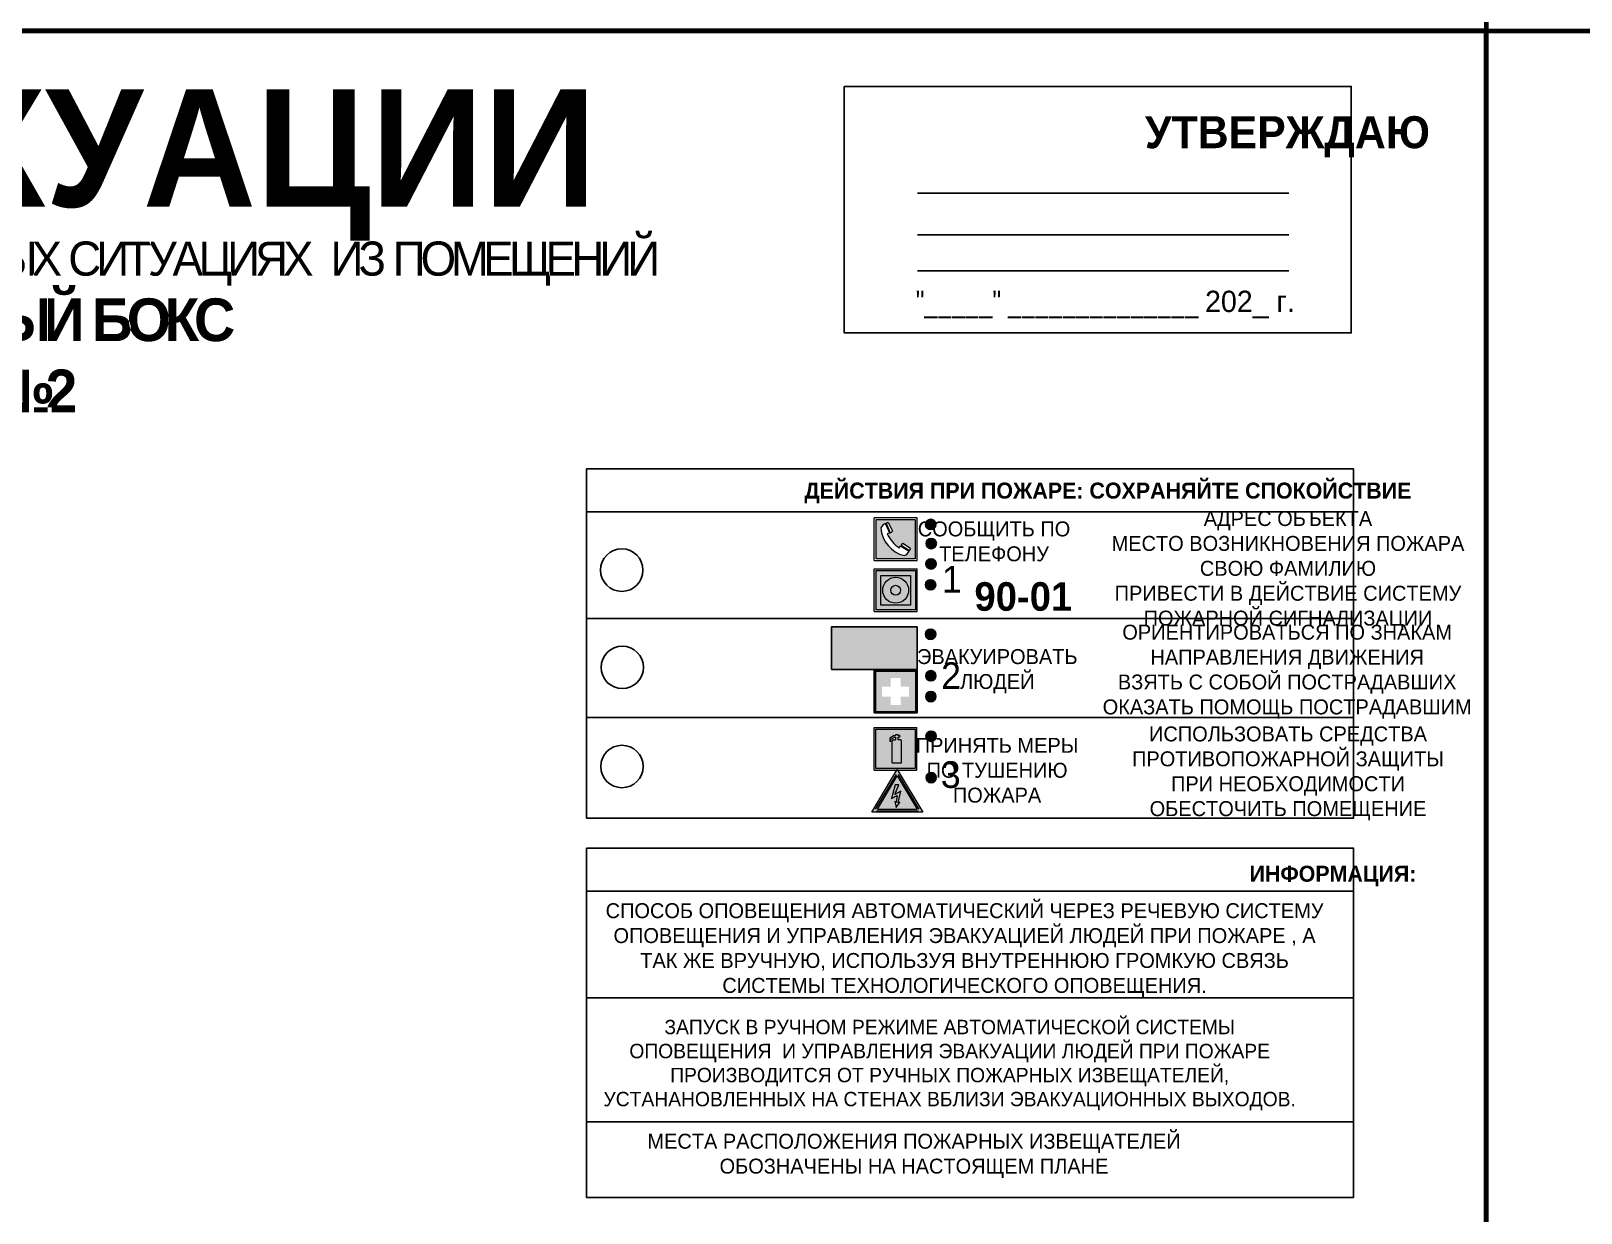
# Model space of a CAD drawing. Header units: millimetres. Extents: x 13810 to 67229, y 12374 to 21950.
# Drawn here: x 34635.7 to 34926.2, y 19261.5 to 19483 of the extents above; entities that cross this region are included whole.
import ezdxf

# ---------------------------------------------------------------- set-up
doc = ezdxf.new("R2010")
doc.units = ezdxf.units.MM
doc.styles.add('обычный', font='arial.ttf')

# ---------------------------------------------------------------- blocks, each defined once
blk = doc.blocks.new('A$C3E6D3DDE')
at = {"lineweight": 5}
h = blk.add_hatch(color=40, dxfattribs=at)
h.paths.add_polyline_path([(24.1, 1.45), (16.46, -11.35), (31.74, -11.35)])
h.paths.add_polyline_path([(24.09, -0.46), (30.03, -10.41), (18.14, -10.41)], flags=16)
h.paths.add_polyline_path([(24.54, -3.08), (23.41, -6.02), (25.13, -5.01), (24.33, -8.5), (24.82, -8.27), (23.79, -9.86), (23.4, -8.04), (23.8, -8.43), (24.04, -6.29), (22.39, -7.25), (23.44, -3.08)], flags=0)
h = blk.add_hatch(color=256, dxfattribs=at)
h.paths.add_polyline_path([(24.37, 0.03, 0.567511), (23.82, 0.03), (17.59, -10.4, 0.582454), (17.86, -10.88), (30.32, -10.88, 0.582149), (30.6, -10.4)])
h.paths.add_polyline_path([(24.09, -0.46), (18.14, -10.41), (30.03, -10.41)], flags=16)
h.paths.add_polyline_path([(24.54, -3.08), (23.41, -6.02), (25.13, -5.01), (24.33, -8.5), (24.82, -8.27), (23.79, -9.86), (23.4, -8.04), (23.8, -8.43), (24.04, -6.29), (22.39, -7.25), (23.44, -3.08)], flags=0)
h = blk.add_hatch(color=40, dxfattribs=at)
h.paths.add_polyline_path([(24.09, -0.46), (18.14, -10.41), (30.03, -10.41)])
h.paths.add_polyline_path([(24.82, -8.27), (23.79, -9.86), (23.4, -8.04), (23.8, -8.43), (24.04, -6.29), (22.39, -7.25), (23.44, -3.08), (24.54, -3.08), (23.41, -6.02), (25.13, -5.01), (24.33, -8.5)], flags=16)
at = {"color": 40, "lineweight": 5}
for p, q in [((16.46, -11.35), (24.1, 1.45)), ((24.1, 1.45), (31.74, -11.35))]:
    blk.add_line(p, q, dxfattribs=at)
at = {"lineweight": 5}
for p, q in [((17.59, -10.4), (23.82, 0.03)), ((24.37, 0.03), (30.6, -10.4)), ((18.14, -10.41), (24.09, -0.46)), ((23.44, -3.08), (22.39, -7.25)), ((23.41, -6.02), (24.54, -3.08)), ((24.54, -3.08), (23.44, -3.08)), ((24.09, -0.46), (30.03, -10.41)), ((22.39, -7.25), (24.04, -6.29)), ((23.8, -8.43), (23.4, -8.04)), ((23.4, -8.04), (23.79, -9.86)), ((25.13, -5.01), (23.41, -6.02)), ((23.79, -9.86), (24.82, -8.27)), ((24.04, -6.29), (23.8, -8.43)), ((24.33, -8.5), (25.13, -5.01)), ((24.82, -8.27), (24.33, -8.5)), ((17.86, -10.88), (30.32, -10.88)), ((18.14, -10.41), (30.03, -10.41))]:
    blk.add_line(p, q, dxfattribs=at)
at = {"color": 50, "lineweight": 5}
blk.add_line((31.74, -11.35), (16.46, -11.35), dxfattribs=at)
blk = doc.blocks.new('A$C456E1F9C')
at = {"lineweight": 5}
h = blk.add_hatch(color=242, dxfattribs=at)
h.paths.add_polyline_path([(0.51, -1.47), (0.51, -13.26), (12.29, -13.26), (12.29, -1.47)])
h.paths.add_polyline_path([(5.42, -4.95, -0.254479), (4.78, -5.4), (3.52, -2.53, -0.209735), (4.23, -2.4)], flags=16)
h.paths.add_polyline_path([(8.53, -8.6), (10.87, -10.17), (10.54, -10.76), (8.03, -9.13, -0.192251)], flags=16)
h.paths.add_polyline_path([(4.61, -5.49, 0.005518), (3.87, -5.72, 0.128647), (7.49, -10.01, 0.00809), (7.83, -9.33), (10.47, -10.97, -0.16736), (8.99, -12.25, -0.327862), (1.95, -3.95, -0.166952), (3.36, -2.62)], flags=16)
at = {"color": 242, "lineweight": 5}
for p, q in [((0, -13.77), (0, -0.97)), ((12.8, -0.97), (0, -0.97)), ((4.61, -5.49), (3.36, -2.62)), ((3.52, -2.53), (4.78, -5.4)), ((4.23, -2.4), (5.42, -4.95)), ((12.8, -13.77), (12.8, -0.97)), ((8.03, -9.13), (10.54, -10.76)), ((10.81, -10.12), (8.53, -8.6)), ((0, -13.77), (12.8, -13.77)), ((7.83, -9.33), (10.47, -10.97)), ((10.54, -10.76), (10.8, -10.3)), ((10.8, -10.3), (10.81, -10.12))]:
    blk.add_line(p, q, dxfattribs=at)
blk.add_lwpolyline([(0.51, -1.47), (12.29, -1.47), (12.29, -13.26), (0.51, -13.26)], close=True, dxfattribs=at)
for centre, radius, start, end in [((4.59, -5.34), 2.99, 114.2845, 152.1974), ((11.12, -3.31), 9.19, 183.9915, 256.6009), ((4.02, -3.27), 0.891, 76.3284, 123.7092), ((14.98, -39.1), 35.17, 107.1487, 108.4135), ((13.86, -0.94), 11.08, 205.5536, 234.8762), ((4.68, -4.59), 0.824, 276.9621, 334.0723), ((8.94, -9.5), 0.989, 114.4092, 157.9388), ((-13.31, 0.8), 23.44, 332.5487, 334.4027), ((7.87, -9.46), 3, 291.9291, 329.9329)]:
    blk.add_arc(centre, radius, start, end, dxfattribs=at)
blk = doc.blocks.new('A$C54414219')
at = {"true_color": 0xffffff}
h = blk.add_hatch(color=7, dxfattribs=at)
h.paths.add_polyline_path([(2.39, -9.45), (2.39, -18.3), (11.23, -18.3), (11.23, -9.45)], flags=0)
h.paths.add_polyline_path([(10.71, -13.87, -1), (2.92, -13.87, -1)], flags=0)
h.paths.add_polyline_path([(8.3, -13.87, -1), (5.33, -13.87, -1)], flags=0)
h.paths.add_polyline_path([(0.41, -7.47), (0.41, -20.27), (13.21, -20.27), (13.21, -7.47)])
h.paths.add_polyline_path([(0.92, -19.77), (12.71, -19.77), (12.71, -7.98), (0.92, -7.98)], flags=16)
h.paths.add_polyline_path([(11.23, -9.45), (11.23, -18.3), (2.39, -18.3), (2.39, -9.45)], flags=0)
at = {"lineweight": 5}
h = blk.add_hatch(color=242, dxfattribs=at)
h.paths.add_polyline_path([(12.71, -7.98), (0.92, -7.98), (0.92, -19.77), (12.71, -19.77)])
h.paths.add_polyline_path([(11.23, -18.3), (2.39, -18.3), (2.39, -9.45), (11.23, -9.45)], flags=16)
h.paths.add_polyline_path([(10.71, -13.87, -1), (2.92, -13.87, -1)], flags=0)
h.paths.add_polyline_path([(8.3, -13.87, -1), (5.33, -13.87, -1)], flags=0)
at = {"true_color": 0xffffff}
h = blk.add_hatch(color=7, dxfattribs=at)
h.paths.add_polyline_path([(2.39, -9.45), (2.39, -18.3), (11.23, -18.3), (11.23, -9.45)])
h.paths.add_polyline_path([(10.71, -13.87, -1), (2.92, -13.87, -1)], flags=16)
h.paths.add_polyline_path([(8.3, -13.87, -1), (5.33, -13.87, -1)], flags=0)
at = {"lineweight": 5}
h = blk.add_hatch(color=242, dxfattribs=at)
h.paths.add_polyline_path([(2.92, -13.87, 1), (10.71, -13.87, 1)])
h.paths.add_polyline_path([(8.3, -13.87, -1), (5.33, -13.87, -1)], flags=16)
at = {"color": 242, "lineweight": 5}
for p, q in [((0.41, -20.27), (0.41, -7.47)), ((0.41, -7.47), (13.21, -7.47)), ((0.41, -7.47), (13.21, -7.47)), ((13.21, -20.27), (13.21, -7.47)), ((0.41, -20.27), (13.21, -20.27))]:
    blk.add_line(p, q, dxfattribs=at)
for points in [[(0.92, -7.98), (12.71, -7.98), (12.71, -19.77), (0.92, -19.77)], [(2.39, -9.45), (11.23, -9.45), (11.23, -18.3), (2.39, -18.3)]]:
    blk.add_lwpolyline(points, close=True, dxfattribs=at)
for radius in [3.89, 1.49]:
    blk.add_circle((6.81, -13.87), radius, dxfattribs=at)
blk = doc.blocks.new('A$C32E8229D')
at = {"true_color": 0xffffff}
blk.add_hatch(color=7, dxfattribs=at).paths.add_polyline_path([(0, 0), (0, -8), (16, -8), (16, 0)])
h = blk.add_hatch(color=126)
h.paths.add_polyline_path([(0.2, -0.2), (15.8, -0.2), (15.8, -7.8), (0.2, -7.8)])
h.paths.add_polyline_path([(13.49, -2.05), (12.08, -2.05), (11.37, -2.63, 0.162397), (11.29, -2.84), (11.29, -3.63), (10.35, -3.63), (10.35, -4.05), (11.68, -4.05), (11.68, -3.48), (12.26, -4.28), (11.29, -5.1), (11.29, -6.78), (11.85, -6.78), (11.85, -5.44), (12.8, -4.64), (12.8, -5.94), (14.46, -5.94), (14.46, -5.39), (13.45, -5.39), (13.45, -3.97), (12.46, -2.59), (13.15, -2.59), (13.69, -3.34), (14.18, -3)], flags=16)
h.paths.add_polyline_path([(10.74, -1.82, 1), (11.8, -1.82, 1)], flags=16)
h.paths.add_polyline_path([(9.39, -3.59), (5.99, -3.59), (6.56, -3.03), (5.91, -3.03), (5.1, -3.83), (5.91, -4.64), (6.56, -4.64), (5.99, -4.09), (9.39, -4.09)], flags=16)
h.paths.add_polyline_path([(4.29, -1.08), (1.72, -1.08), (1.72, -6.6), (4.29, -6.6)], flags=16)
at = {"color": 126}
blk.add_lwpolyline([(16, -8), (0, -8), (0, 0), (16, 0)], close=True, dxfattribs=at)
blk = doc.blocks.new('A$C18900ED3')
h = blk.add_hatch(color=126)
h.paths.add_polyline_path([(-0.18, -0.18), (-7.02, -0.18), (-7.02, -7.02), (-0.18, -7.02)])
h.paths.add_polyline_path([(-5.89, -4.46), (-5.89, -2.77), (-4.46, -2.77), (-4.46, -1.31), (-2.77, -1.31), (-2.77, -2.77), (-1.33, -2.77), (-1.33, -4.46), (-2.77, -4.46), (-2.77, -5.89), (-4.46, -5.89), (-4.46, -4.46)], flags=16)
at = {"color": 126}
for p, q in [((-7.2, 0), (-7.2, -7.2)), ((0, 0), (-7.2, 0)), ((0, -7.2), (0, 0)), ((-7.02, -7.02), (-7.02, -0.18)), ((-7.02, -0.18), (-0.18, -0.18)), ((-0.18, -0.18), (-0.18, -7.02)), ((-7.2, -7.2), (0, -7.2)), ((-0.18, -7.02), (-7.02, -7.02))]:
    blk.add_line(p, q, dxfattribs=at)
blk = doc.blocks.new('A$C3AD82952')
at = {"true_color": 0xf5f5ff}
h = blk.add_hatch(color=7, dxfattribs=at)
h.dxf.hatch_style = 1
h.paths.add_polyline_path([(8.21, 8.73, 0.414214), (7.89, 9.05), (7.22, 9.05), (7.22, 9.92), (7.59, 9.92, 1), (7.57, 10.36), (7.22, 10.36), (7.22, 10.6), (6.43, 10.6), (6.43, 10.36), (6.01, 10.36), (4.74, 9.59), (4.74, 8.69), (4.98, 8.73), (4.98, 9.26), (6.12, 9.91), (6.43, 9.91), (6.43, 9.05), (5.76, 9.05, 0.414214), (5.44, 8.73), (5.44, 2.2), (8.21, 2.2)], flags=0)
h.paths.add_polyline_path([(12.8, 12.8), (0, 12.8), (0, 0), (12.8, 0)])
h.paths.add_polyline_path([(0.51, 12.29), (12.29, 12.29), (12.29, 0.51), (0.51, 0.51)], flags=16)
h.paths.add_polyline_path([(4.74, 9.59), (6.01, 10.36), (6.43, 10.36), (6.43, 10.6), (7.22, 10.6), (7.22, 10.36), (7.59, 10.36, -0.94586), (7.59, 9.92), (7.22, 9.92), (7.22, 9.05), (7.89, 9.05, -0.414214), (8.21, 8.73), (8.21, 2.2), (5.44, 2.2), (5.44, 8.73, -0.414214), (5.76, 9.05), (6.43, 9.05), (6.43, 9.91), (6.12, 9.91), (4.98, 9.26), (4.98, 8.73), (4.74, 8.69)], flags=0)
h = blk.add_hatch(color=242)
h.dxf.hatch_style = 1
h.paths.add_polyline_path([(12.29, 12.29), (0.51, 12.29), (0.51, 0.51), (12.29, 0.51)])
h.paths.add_polyline_path([(4.74, 8.69), (4.74, 9.59), (6.01, 10.36), (6.43, 10.36), (6.43, 10.6), (7.22, 10.6), (7.22, 10.36), (7.59, 10.36, -0.94586), (7.59, 9.92), (7.22, 9.92), (7.22, 9.05), (7.89, 9.05, -0.414214), (8.21, 8.73), (8.21, 2.2), (5.44, 2.2), (5.44, 8.73, -0.414214), (5.76, 9.05), (6.43, 9.05), (6.43, 9.91), (6.12, 9.91), (4.98, 9.26), (4.98, 8.73)], flags=16)
h = blk.add_hatch(color=7, dxfattribs=at)
h.dxf.hatch_style = 1
h.paths.add_polyline_path([(8.21, 8.73, 0.414214), (7.89, 9.05), (7.22, 9.05), (7.22, 9.92), (7.59, 9.92, 1), (7.57, 10.36), (7.22, 10.36), (7.22, 10.6), (6.43, 10.6), (6.43, 10.36), (6.01, 10.36), (4.74, 9.59), (4.74, 8.69), (4.98, 8.73), (4.98, 9.26), (6.12, 9.91), (6.43, 9.91), (6.43, 9.05), (5.76, 9.05, 0.414214), (5.44, 8.73), (5.44, 2.2), (8.21, 2.2)])
at = {"color": 242, "lineweight": 5}
for p, q in [((0, 0), (0, 12.8)), ((0, 12.8), (12.8, 12.8)), ((6.01, 10.36), (4.74, 9.59)), ((4.74, 9.59), (4.74, 8.69)), ((4.98, 9.26), (6.12, 9.91)), ((6.01, 10.36), (6.43, 10.36)), ((6.12, 9.91), (6.43, 9.91)), ((7.22, 10.6), (6.43, 10.6)), ((6.43, 10.6), (6.43, 10.36)), ((6.43, 9.91), (6.43, 9.05)), ((7.22, 10.36), (7.22, 10.6)), ((7.59, 10.36), (7.22, 10.36)), ((7.22, 9.05), (7.22, 9.92)), ((7.59, 9.92), (7.22, 9.92)), ((12.8, 0), (12.8, 12.8)), ((4.74, 8.69), (4.98, 8.73)), ((4.98, 8.73), (4.98, 9.26)), ((5.44, 2.2), (5.44, 8.73)), ((5.76, 9.05), (6.43, 9.05)), ((7.89, 9.05), (7.22, 9.05)), ((8.21, 2.2), (8.21, 8.73)), ((0, 0), (12.8, 0)), ((5.44, 2.2), (8.21, 2.2))]:
    blk.add_line(p, q, dxfattribs=at)
blk.add_lwpolyline([(0.51, 12.29), (12.29, 12.29), (12.29, 0.51), (0.51, 0.51)], close=True, dxfattribs=at)
for centre, radius, start, end in [((7.58, 10.14), 0.223, 273.1875, 86.8125), ((5.76, 8.73), 0.32, 90, 180), ((7.89, 8.73), 0.32, 0, 90)]:
    blk.add_arc(centre, radius, start, end, dxfattribs=at)

msp = doc.modelspace()

# ---------------------------------------------------------------- hatches: boundary and pattern name
at = {"lineweight": 0}
h = msp.add_hatch(color=256, dxfattribs=at)
h.dxf.hatch_style = 1
h.paths.add_polyline_path([(34803.32, 19390.51, 1), (34805.25, 19390.51, 1)])
h = msp.add_hatch(color=256, dxfattribs=at)
h.dxf.hatch_style = 1
h.paths.add_polyline_path([(34803.43, 19386.93, 1), (34805.36, 19386.93, 1)])
h = msp.add_hatch(color=256, dxfattribs=at)
h.dxf.hatch_style = 1
h.paths.add_polyline_path([(34803.39, 19383.12, 1), (34805.32, 19383.12, 1)])
h = msp.add_hatch(color=256, dxfattribs=at)
h.dxf.hatch_style = 1
h.paths.add_polyline_path([(34803.31, 19379.19, 1), (34805.24, 19379.19, 1)])
h = msp.add_hatch(color=256, dxfattribs=at)
h.dxf.hatch_style = 1
h.paths.add_polyline_path([(34803.32, 19369.92, 1), (34805.25, 19369.92, 1)])
h = msp.add_hatch(color=256, dxfattribs=at)
h.dxf.hatch_style = 1
h.paths.add_polyline_path([(34803.36, 19362.14, 1), (34805.29, 19362.14, 1)])
h = msp.add_hatch(color=256, dxfattribs=at)
h.dxf.hatch_style = 1
h.paths.add_polyline_path([(34803.35, 19358.24, 1), (34805.28, 19358.24, 1)])
h = msp.add_hatch(color=256, dxfattribs=at)
h.dxf.hatch_style = 1
h.paths.add_polyline_path([(34803.41, 19350.82, 1), (34805.34, 19350.82, 1)])
h = msp.add_hatch(color=256, dxfattribs=at)
h.dxf.hatch_style = 1
h.paths.add_polyline_path([(34803.41, 19343.05, 1), (34805.35, 19343.05, 1)])

# ---------------------------------------------------------------- linework, layer by layer
at = {"color": 2, "lineweight": 100}
for points in [[(34308.39, 19878), (34908.39, 19878), (34908.39, 19483), (34308.39, 19483)], [(34308.39, 19483), (34908.39, 19483), (34908.39, 19088), (34308.39, 19088)], [(34908.39, 19483), (35508.39, 19483), (35508.39, 19088), (34908.39, 19088)]]:
    msp.add_lwpolyline(points, close=True, dxfattribs=at)
for points in [[(34788.1, 19472.62), (34883.11, 19472.62), (34883.11, 19426.42), (34788.1, 19426.42)], [(34739.78, 19392.87), (34883.54, 19392.87), (34883.54, 19400.92), (34739.78, 19400.92)], [(34739.78, 19392.87), (34883.54, 19392.87), (34883.54, 19335.47), (34739.78, 19335.47)]]:
    msp.add_lwpolyline(points, close=True)
for points in [[(34801.85, 19452.58), (34871.38, 19452.58)], [(34801.85, 19444.82), (34871.38, 19444.82)], [(34801.85, 19438.03), (34871.38, 19438.03)], [(34798.19, 19372.87), (34739.78, 19372.87), (34883.54, 19372.87)], [(34798.19, 19354.3), (34739.78, 19354.3), (34883.54, 19354.3)]]:
    msp.add_lwpolyline(points)
at = {"color": 0}
msp.add_lwpolyline([(34739.78, 19329.81), (34883.54, 19329.81), (34883.54, 19264.36), (34739.78, 19264.36)], close=True, dxfattribs=at)
for points in [[(34739.78, 19321.76), (34883.54, 19321.76)], [(34739.78, 19301.76), (34883.54, 19301.76)], [(34739.78, 19278.51), (34883.54, 19278.51)]]:
    msp.add_lwpolyline(points, dxfattribs=at)
for centre, radius in [((34804.29, 19390.51), 0.966), ((34804.39, 19386.93), 0.966), ((34746.4, 19381.95), 3.98), ((34804.35, 19383.12), 0.966), ((34804.27, 19379.19), 0.966), ((34804.28, 19369.92), 0.966), ((34746.5, 19363.72), 3.98), ((34804.32, 19362.14), 0.966), ((34804.32, 19358.24), 0.966), ((34804.37, 19350.82), 0.966), ((34746.44, 19345.14), 3.98), ((34804.38, 19343.05), 0.966)]:
    msp.add_circle(centre, radius)

# ---------------------------------------------------------------- block references
for name, p, xscale, yscale, zscale in [('A$C456E1F9C', (34793.73, 19392.33), 0.625, 0.625, 0.625), ('A$C54414219', (34793.47, 19386.84), 0.625, 0.625, 0.625), ('A$C18900ED3', (34801.73, 19363.2), 1.111111111007631, 1.111111111007631, 1.111111111007631), ('A$C3AD82952', (34793.68, 19344.46), 0.625, 0.625, 0.625), ('A$C3E6D3DDE', (34782.97, 19343.65), 0.625, 0.625, 0.625)]:
    msp.add_blockref(name, p, dxfattribs=dict(xscale=xscale, yscale=yscale, zscale=zscale))
at = {"xscale": -1}
msp.add_blockref('A$C32E8229D', (34801.73, 19371.34), dxfattribs=at)

# ---------------------------------------------------------------- texts
at = {"lineweight": 0, "style": 'обычный'}
for s, insert, char_height, width, attachment_point in [('{\\fProxima Nova Rg|b1|i0|c204|p2;ПЛАН ЭВАКУАЦИИ}', (34464.51, 19472.06), 22, 493.8901, 1), ('\\pi-18,l18,t18;{\\fProxima Nova Rg|b1|i0|c204|p2;УТВЕРЖДАЮ\\H1.1997x; }', (34871.14, 19463.16), 6, 126.6484, 5), ('{\\fArial Narrow|b0|i0|c204|p34;"_____" ______________ \\fProxima Nova Rg|b0|i0|c204|p2;202_ г. }', (34837.01, 19431.74), 4, 78.6503, 5), ('{\\fProxima Nova Rg|b1|i0|c204|p2;ДЕЙСТВИЯ ПРИ ПОЖАРЕ: СОХРАНЯЙТЕ СПОКОЙСТВИЕ\\H1.6644x; }', (34837.49, 19396.42), 3, 175.1736, 5), ('{\\fProxima Nova Rg|b0|i0|c204|p2;СООБЩИТЬ ПО \\PТЕЛЕФОНУ}', (34816.16, 19387.32), 2.8, 126.6484, 5), ('\\pi-8.4,l8.4,t8.4;{\\fProxima Nova Rg|b0|i0|c204|p2;АДРЕС ОБЪЕКТА\\PМЕСТО ВОЗНИКНОВЕНИЯ ПОЖАРА \\PСВОЮ ФАМИЛИЮ\\PПРИВЕСТИ В ДЕЙСТВИЕ СИСТЕМУ \\PПОЖАРНОЙ СИГНАЛИЗАЦИИ}', (34871.24, 19381.88), 2.8, 126.6484, 5), ('{\\fProxima Nova Rg|b0|i0|c204|p2;1\\H1.1667x; }', (34808.26, 19380.25), 5, 126.6484, 5), ('{\\fProxima Nova Rg|b1|i0|c204|p2;\\H1.0714x;90-01\\fProxima Nova Rg|b0|i0|c204|p2;\\H0.93331x; \\H1.3449x; }', (34821.65, 19376.97), 5, 126.6484, 5), ('\\pi-8.4,l8.4,t8.4;{\\fProxima Nova Rg|b0|i0|c204|p2;ОРИЕНТИРОВАТЬСЯ ПО ЗНАКАМ \\PНАПРАВЛЕНИЯ ДВИЖЕНИЯ\\PВЗЯТЬ С СОБОЙ ПОСТРАДАВШИХ\\PОКАЗАТЬ ПОМОЩЬ ПОСТРАДАВШИМ}', (34871.09, 19362.91), 2.8, 126.6484, 5), ('{\\fProxima Nova Rg|b0|i0|c204|p2;ЭВАКУИРОВАТЬ \\PЛЮДЕЙ}', (34816.77, 19363), 2.8, 126.6484, 5), ('{\\fProxima Nova Rg|b0|i0|c204|p2;2\\H1.1967x; }', (34808.11, 19362.17), 5, 126.6484, 5), ('{\\fProxima Nova Rg|b0|i0|c204|p2;ПРИНЯТЬ МЕРЫ \\PПО ТУШЕНИЮ \\PПОЖАРА}', (34816.73, 19344.42), 2.8, 126.6484, 5), ('\\pi-8.4,l8.4,t8.4;{\\fProxima Nova Rg|b0|i0|c204|p2;ИСПОЛЬЗОВАТЬ СРЕДСТВА \\PПРОТИВОПОЖАРНОЙ ЗАЩИТЫ \\PПРИ НЕОБХОДИМОСТИ \\PОБЕСТОЧИТЬ ПОМЕЩЕНИЕ}', (34871.25, 19343.84), 2.8, 126.6484, 5), ('{\\fProxima Nova Rg|b0|i0|c204|p2;3\\H1.1967x; }', (34808.05, 19343.59), 5, 126.6484, 5), ('{\\fProxima Nova Rg|b1|i0|c204|p2;ИНФОРМАЦИЯ:\\H1.1997x; }', (34879.68, 19324.61), 3, 175.1736, 5), ('{\\fProxima Nova Rg|b0|i0|c204|p2;СПОСОБ ОПОВЕЩЕНИЯ АВТОМАТИЧЕСКИЙ ЧЕРЕЗ РЕЧЕВУЮ СИСТЕМУ ОПОВЕЩЕНИЯ И УПРАВЛЕНИЯ ЭВАКУАЦИЕЙ ЛЮДЕЙ ПРИ ПОЖАРЕ , А ТАК ЖЕ ВРУЧНУЮ, ИСПОЛЬЗУЯ ВНУТРЕННЮЮ ГРОМКУЮ СВЯЗЬ СИСТЕМЫ ТЕХНОЛОГИЧЕСКОГО ОПОВЕЩЕНИЯ.}', (34810.64, 19310.71), 2.8, 137.0334, 5), ('{\\fProxima Nova Rg|b0|i0|c204|p2;\\P\\pt8.1;ЗАПУСК В РУЧНОМ РЕЖИМЕ АВТОМАТИЧЕСКОЙ СИСТЕМЫ ОПОВЕЩЕНИЯ  И УПРАВЛЕНИЯ ЭВАКУАЦИИ ЛЮДЕЙ ПРИ ПОЖАРЕ ПРОИЗВОДИТСЯ ОТ РУЧНЫХ ПОЖАРНЫХ ИЗВЕЩАТЕЛЕЙ, УСТАНАНОВЛЕННЫХ НА СТЕНАХ ВБЛИЗИ ЭВАКУАЦИОННЫХ ВЫХОДОВ. }', (34807.85, 19291.42), 2.7, 131.4512, 5), ('\\pt8.4;{\\fProxima Nova Rg|b0|i0|c204|p2;\\PМЕСТА РАСПОЛОЖЕНИЯ ПОЖАРНЫХ ИЗВЕЩАТЕЛЕЙ ОБОЗНАЧЕНЫ НА НАСТОЯЩЕМ ПЛАНЕ}', (34801.16, 19274.5), 2.8, 118.5618, 5)]:
    msp.add_mtext(s, dxfattribs=dict(at, insert=insert, char_height=char_height, width=width, attachment_point=attachment_point))
at = {"color": 0, "lineweight": 0, "insert": (34615.19, 19438.15), "char_height": 8, "width": 449.2158, "attachment_point": 5, "style": 'обычный'}
msp.add_mtext('{\\fArial Black|b1|i0|c204|p34;\\H2x;\\T0.85;  \\fArial Narrow|b0|i0|c204|p34;\\H0.8x;\\W0.9;\\P\\fProxima Nova Rg|b0|i0|c204|p2;\\H0.5x;\\W1;\\C256;ПРИ ПОЖАРЕ  ИЛИ ДРУГИХ ЧРЕЗВЫЧАЙНЫХ СИТУАЦИЯХ  ИЗ ПОМЕЩЕНИЙ \\fProxima Nova Rg|b1|i0|c204|p2;\\H1.25x;\\PЦМТО: ГАРАЖНЫЙ БОКС\\PВОРОТА №2}', dxfattribs=at)

doc.saveas('drawing.dxf')
